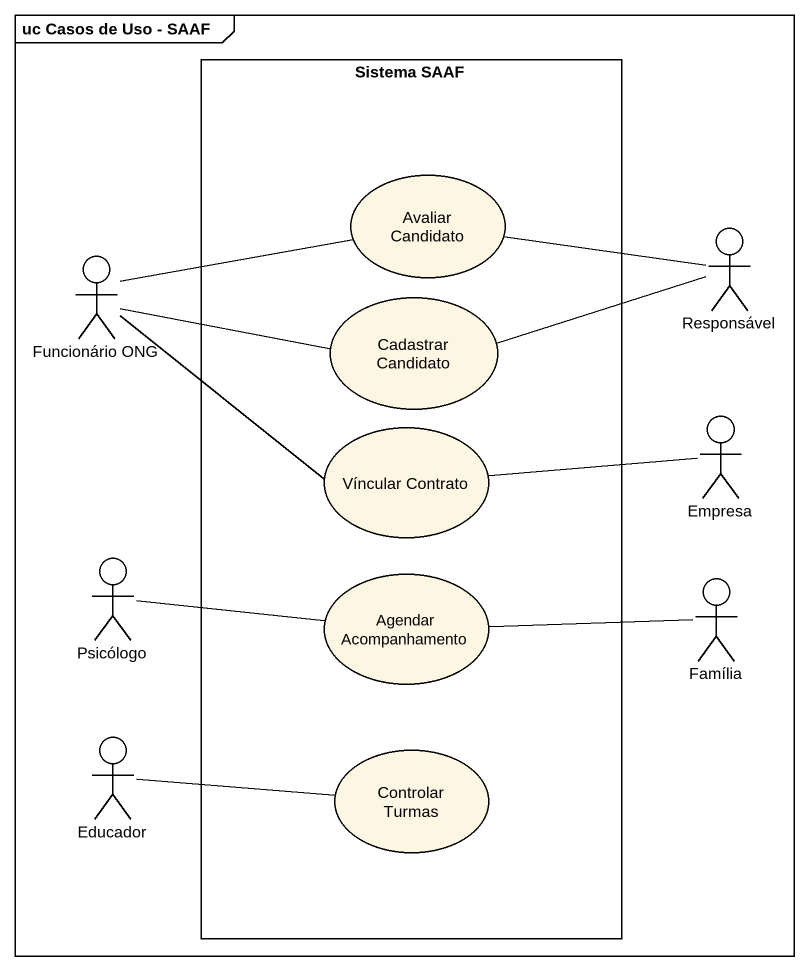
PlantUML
@startuml
mainframe uc Casos de Uso - SAAF
rectangle "Sistema SAAF" as Sistema_SAAF {
  usecase "Avaliar Candidato" as Avaliar_Candidato
  usecase "Cadastrar Candidato" as Cadastrar_Candidato
  usecase "Víncular Contrato" as Víncular_Contrato
  usecase "Agendar Acompanhamento" as Agendar_Acompanhamento
  usecase "Controlar Turmas" as Controlar_Turmas
}
actor Responsável
actor "Funcionário ONG" as Funcionário_ONG
actor Empresa
actor Psicólogo
actor Família
actor Educador
Avaliar_Candidato -right- Responsável
Responsável -left- Cadastrar_Candidato
Funcionário_ONG -right- Avaliar_Candidato
Funcionário_ONG -right- Cadastrar_Candidato
Funcionário_ONG -right- Víncular_Contrato
Empresa -left- Víncular_Contrato
Psicólogo -right- Agendar_Acompanhamento
Família -left- Agendar_Acompanhamento
Educador -right- Controlar_Turmas
@enduml
